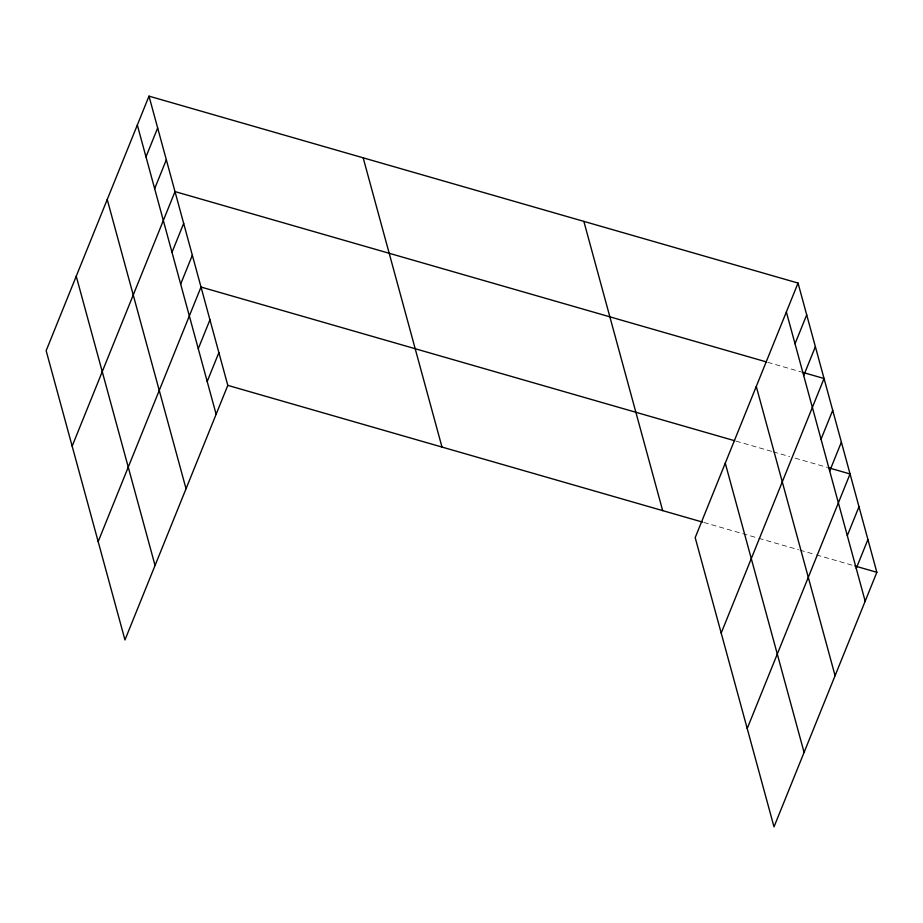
<?xml version="1.0" encoding="UTF-8"?>
<svg xmlns="http://www.w3.org/2000/svg" width="923" height="923" viewBox="0 0 923 923"><rect width="100%" height="100%" fill="white"/><g stroke="black" fill="none" stroke-linecap="round" stroke-linejoin="round"><path stroke-width="0.69" stroke-dasharray="4.62 3.46" d="M767.751 362.301L800.702 371.796M736.093 441.136L771.79 451.416M773.162 451.82L789.638 456.562M795.13 458.143L826.708 467.234M703.857 522.476L757.402 537.901M758.775 538.294L798.591 549.762M799.964 550.154L815.067 554.504M816.44 554.908L853.51 565.58"/><path stroke-width="1.38" d="M148.995 96.142L46.15 350.705L124.963 639.939L227.808 385.376L148.995 96.142L798.037 283.061L876.85 572.295L774.005 826.858L695.192 537.624L798.037 283.061M145.984 156.864L157.671 127.962M154.66 188.684L166.336 159.771M72.156 446.144L175.012 191.592L766.378 361.908M172.001 252.314L183.677 223.401M180.666 284.122L192.342 255.221M98.173 541.593L201.018 287.041L734.72 440.744M198.272 348.721L209.948 319.82M207.202 381.499L218.878 352.598M795.026 343.783L806.702 314.881M803.691 375.603L815.378 346.702M721.198 633.074L824.043 378.511L802.075 372.188M821.032 439.233L832.719 410.331M829.708 471.053L841.384 442.14M747.203 728.524L850.048 473.961L828.081 467.638M847.302 535.652L858.99 506.739M856.244 568.43L867.92 539.517M227.808 385.376L702.484 522.083M854.883 565.972L876.85 572.295M786.361 311.974L865.174 601.208M756.272 386.437L835.084 675.671M725.27 463.161L804.083 752.395M583.855 221.382L662.668 510.615M363.177 157.821L441.99 447.067M137.319 125.043L216.132 414.277M107.23 199.518L186.042 488.752M76.24 276.231L155.052 565.464"/></g></svg>
